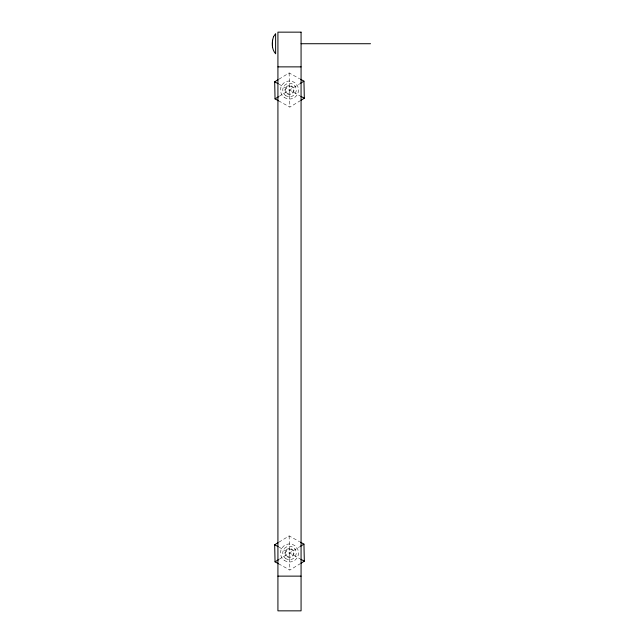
<?xml version="1.0" encoding="UTF-8"?>
<svg xmlns="http://www.w3.org/2000/svg" width="643" height="643" viewBox="0 0 643 643"><rect width="100%" height="100%" fill="white"/><g stroke="black" fill="none" stroke-linecap="round" stroke-linejoin="round"><path stroke-width="0.48" stroke-dasharray="3.21 2.41" d="M278.933 79.202L289.133 72.948L299.59 78.751M279.295 96.273L299.702 83.767M278.532 100.806L289.864 107.092L300.064 100.838M278.933 542.162L289.133 535.908L299.59 541.711M279.295 559.233L299.702 546.727M278.532 563.766L289.864 570.052L300.064 563.798M289.318 86.041L289.816 86.049M289.181 93.991L289.671 93.999M289.318 549.001L289.816 549.009M289.181 556.951L289.671 556.959M279.038 84.217L299.951 95.823M279.038 547.177L299.951 558.783M289.133 72.948L289.864 107.092M289.133 535.908L289.864 570.052M289.816 86.066A3.971 3.971 0 0 1 293.433 90.092A3.971 3.971 0 0 1 289.671 93.982M289.109 93.974A3.971 3.971 0 0 1 285.492 89.948A3.971 3.971 0 0 1 289.246 86.058M289.816 549.026A3.971 3.971 0 0 1 293.433 553.052A3.971 3.971 0 0 1 289.671 556.942M289.109 556.934A3.971 3.971 0 0 1 285.492 552.908A3.971 3.971 0 0 1 289.246 549.018M285.026 89.385L285.018 90.559A4.517 4.517 0 0 0 291.882 93.854A4.517 4.517 0 0 0 291.962 86.234A4.517 4.517 0 0 0 285.026 89.385M285.026 552.345L285.018 553.519A4.517 4.517 0 0 0 291.882 556.814A4.517 4.517 0 0 0 291.962 549.194A4.517 4.517 0 0 0 285.026 552.345M284.166 97.31A9.034 9.034 0 0 0 298.481 90.993A9.034 9.034 0 0 0 285.846 81.757A9.034 9.034 0 0 0 284.166 97.31M285.5 95.485A6.776 6.776 0 0 0 296.23 90.751A6.776 6.776 0 0 0 286.762 83.823A6.776 6.776 0 0 0 285.5 95.485M284.166 560.27A9.034 9.034 0 0 0 298.481 553.953A9.034 9.034 0 0 0 285.846 544.717A9.034 9.034 0 0 0 284.166 560.27M285.5 558.445A6.776 6.776 0 0 0 296.23 553.711A6.776 6.776 0 0 0 286.762 546.783A6.776 6.776 0 0 0 285.5 558.445"/><path stroke-width="0.96" d="M272.487 47.228L272.487 40.22M278.532 100.806L275.043 98.877L274.682 81.806L278.081 79.716M275.043 98.877L278.451 96.788M300.546 83.252L303.946 81.163L300.466 79.234M300.916 100.324L304.316 98.234L303.946 81.163M278.532 563.766L275.043 561.837L274.682 544.766L278.081 542.676M275.043 561.837L278.451 559.748M300.546 546.212L303.946 544.123L300.466 542.194M300.916 563.284L304.316 561.194L303.946 544.123M301.069 43.724L370.513 43.724M277.921 66.872L301.069 66.872M277.921 576.128L301.069 576.128M274.682 81.806L278.17 83.735M300.828 96.305L304.316 98.234M274.682 544.766L278.17 546.695M300.828 559.265L304.316 561.194M273.556 36.635C271.635 42.173 271.515 49.165 275.622 53.795L275.622 33.653L273.556 36.635M301.069 32.15L277.921 32.15L277.921 610.85L301.069 610.85L301.069 32.15"/></g></svg>
